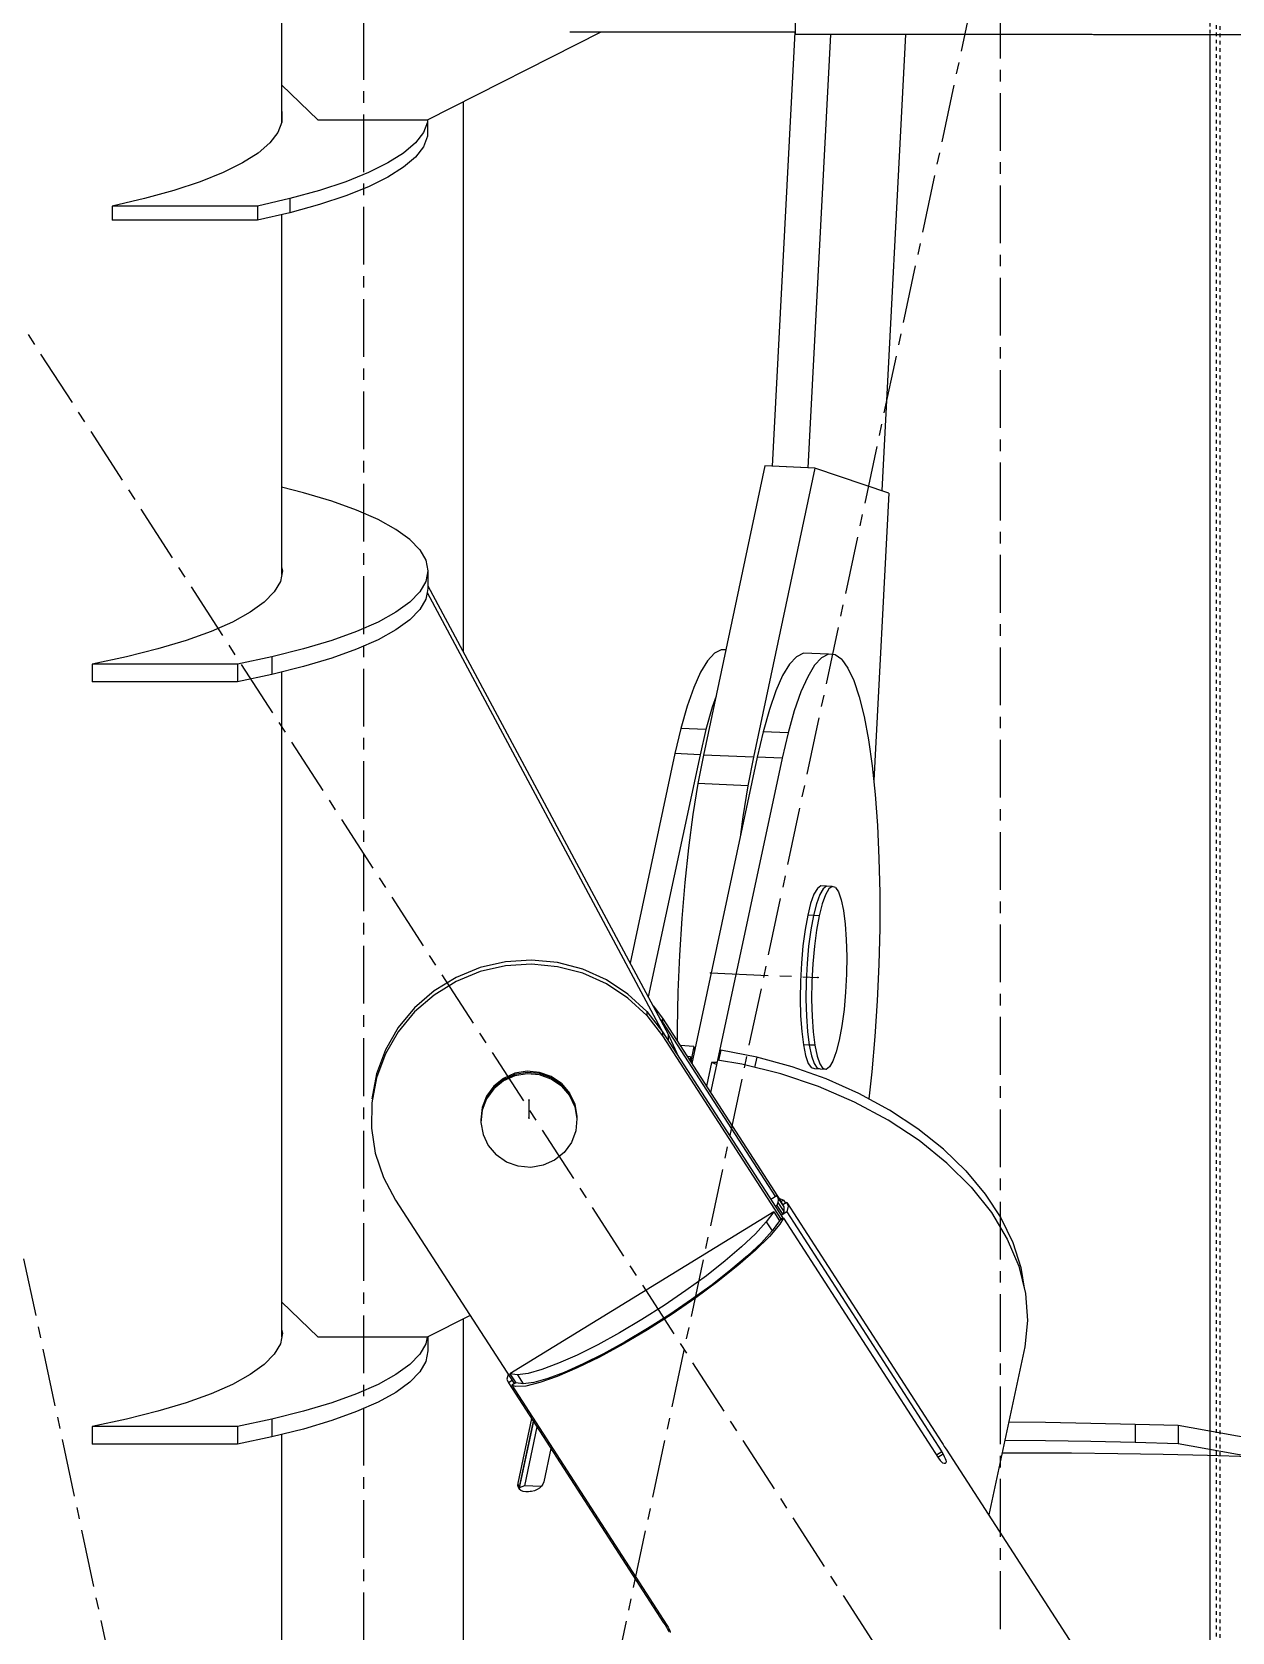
# Model space of a CAD drawing. Header units: millimetres. Extents: x 5143 to 30813, y 232 to 21408.
# Drawn here: x 11881.9 to 12046.8, y 3197.9 to 3417.8 of the extents above; entities that cross this region are included whole.
import ezdxf

# ---------------------------------------------------------------- set-up
doc = ezdxf.new("R2010")
doc.units = ezdxf.units.MM
doc.header["$LTSCALE"] = 0.25
for name, pattern in [('CENTER', [50.8, 31.75, -6.35, 6.35, -6.35]), ('XKITLINE00', [0]), ('XKITLINE02', [4, 2, -2])]:
    doc.linetypes.add(name, pattern=pattern)

msp = doc.modelspace()

# ---------------------------------------------------------------- linework, layer by layer
at = {"color": 8, "linetype": 'CENTER'}
for p, q in [((12015, 3096.7), (12015, 4763.35)), ((11927.5, 3030.27), (11927.5, 3850.27)), ((11840, 2620.27), (12015, 3440.27)), ((12370, 2620.27), (11840, 3440.27)), ((11927.5, 3030.27), (11840, 3440.27)), ((11975.17, 3288.49), (11989.9, 3287.87)), ((11950.2, 3271), (11950.2, 3268.55))]:
    msp.add_line(p, q, dxfattribs=at)
at = {"color": 3, "linetype": 'XKITLINE02'}
for p, q in [((12044.65, 4168.77), (12044.65, 3002.41)), ((12045.18, 4166.61), (12045.18, 3000.84)), ((12043.8, 3463.1), (12043.8, 3417.45))]:
    msp.add_line(p, q, dxfattribs=at)
at = {"color": 8, "linetype": 'XKITLINE00'}
for p, q in [((11916.2, 3462.9), (11916.2, 3410.58)), ((11986.8, 3435.18), (11986.8, 3417.6)), ((11960.08, 3417.82), (11936.2, 3405.71)), ((11986.8, 3417.82), (11955.8, 3417.82)), ((11986.74, 3417.82), (11983.63, 3358.13)), ((11986.8, 3417.6), (11986.8, 3417.48)), ((12026.8, 3417.48), (11986.8, 3417.48)), ((11991.64, 3417.48), (11988.53, 3357.92)), ((12001.96, 3417.48), (11998.69, 3354.78)), ((12027.11, 3417.48), (12026.8, 3417.48)), ((12027.39, 3417.47), (12027.11, 3417.48)), ((12027.63, 3417.46), (12027.39, 3417.47)), ((12027.8, 3417.45), (12027.63, 3417.46)), ((12182.19, 3417.45), (12027.8, 3417.45)), ((11916.2, 3410.58), (11916.2, 3405.35)), ((11921.2, 3405.71), (11916.2, 3410.58)), ((11916.2, 3406.96), (11916.23, 3406.88)), ((11916.23, 3406.88), (11916.23, 3405.44)), ((11941.14, 3408.22), (11941.14, 3332.67)), ((11916.23, 3405.44), (11915.68, 3404)), ((11936.2, 3405.71), (11921.2, 3405.71)), ((11936.23, 3405.44), (11935.68, 3404)), ((11936.23, 3405.73), (11936.23, 3405.44)), ((11936.23, 3405.44), (11936.23, 3403.49)), ((11914.59, 3402.58), (11912.96, 3401.18)), ((11915.68, 3404), (11914.59, 3402.58)), ((11934.59, 3402.58), (11932.96, 3401.18)), ((11935.68, 3404), (11934.59, 3402.58)), ((11936.23, 3403.49), (11935.68, 3402.05)), ((11912.96, 3401.18), (11910.81, 3399.82)), ((11932.96, 3401.18), (11930.81, 3399.82)), ((11934.59, 3400.63), (11932.96, 3399.23)), ((11935.68, 3402.05), (11934.59, 3400.63)), ((11908.16, 3398.51), (11905.01, 3397.25)), ((11910.81, 3399.82), (11908.16, 3398.51)), ((11928.16, 3398.51), (11925.01, 3397.25)), ((11930.81, 3399.82), (11928.16, 3398.51)), ((11932.96, 3399.23), (11930.81, 3397.87)), ((11901.4, 3396.05), (11897.34, 3394.93)), ((11905.01, 3397.25), (11901.4, 3396.05)), ((11921.4, 3396.05), (11917.34, 3394.93)), ((11925.01, 3397.25), (11921.4, 3396.05)), ((11928.16, 3396.56), (11925.01, 3395.3)), ((11930.81, 3397.87), (11928.16, 3396.56)), ((11897.34, 3394.93), (11892.88, 3393.89)), ((11912.88, 3393.89), (11892.88, 3393.89)), ((11892.88, 3393.89), (11892.88, 3391.94)), ((11917.34, 3394.93), (11912.88, 3393.89)), ((11912.88, 3393.89), (11912.88, 3391.94)), ((11917.34, 3394.93), (11917.34, 3392.98)), ((11921.4, 3394.1), (11917.34, 3392.98)), ((11925.01, 3395.3), (11921.4, 3394.1)), ((11912.88, 3391.94), (11892.88, 3391.94)), ((11917.34, 3392.98), (11912.88, 3391.94)), ((11916.2, 3392.71), (11916.2, 3343.24)), ((11982.64, 3358.17), (11974.19, 3318.43)), ((11989.51, 3357.88), (11981.06, 3318.14)), ((11989.51, 3357.88), (11982.64, 3358.17)), ((11988.53, 3357.92), (11983.63, 3358.13)), ((11999.65, 3354.45), (11989.51, 3357.88)), ((11919.19, 3354.5), (11916.2, 3355.26)), ((11923.08, 3353.34), (11919.19, 3354.5)), ((11999.65, 3354.45), (11997.59, 3314.92)), ((11926.51, 3352.11), (11923.08, 3353.34)), ((11929.45, 3350.81), (11926.51, 3352.11)), ((11931.89, 3349.46), (11929.45, 3350.81)), ((11933.81, 3348.07), (11931.89, 3349.46)), ((11933.81, 3348.07), (11935.19, 3346.66)), ((11935.19, 3346.66), (11936.02, 3345.21)), ((11936.02, 3345.21), (11936.3, 3343.76)), ((11916.3, 3343.76), (11916.02, 3342.31)), ((11916.2, 3344.29), (11916.3, 3343.76)), ((11936.3, 3343.76), (11936.02, 3342.31)), ((11936.3, 3343.76), (11936.3, 3341.33)), ((11915.19, 3340.87), (11913.81, 3339.45)), ((11916.02, 3342.31), (11915.19, 3340.87)), ((11935.19, 3340.87), (11933.81, 3339.45)), ((11936.02, 3342.31), (11935.19, 3340.87)), ((11936.19, 3340.77), (11936.02, 3339.88)), ((11936.2, 3340.77), (11936.19, 3340.77)), ((11936.3, 3341.33), (11936.2, 3340.8)), ((11936.2, 3340.8), (11936.2, 3340.77)), ((11936.2, 3340.77), (11968.71, 3280.14)), ((11936.3, 3341.7), (11969.34, 3280.09)), ((11913.81, 3339.45), (11911.89, 3338.06)), ((11933.81, 3339.45), (11931.89, 3338.06)), ((11936.02, 3339.88), (11935.19, 3338.43)), ((11909.45, 3336.72), (11906.51, 3335.42)), ((11911.89, 3338.06), (11909.45, 3336.72)), ((11929.45, 3336.72), (11926.51, 3335.42)), ((11931.89, 3338.06), (11929.45, 3336.72)), ((11933.81, 3337.02), (11931.89, 3335.63)), ((11935.19, 3338.43), (11933.81, 3337.02)), ((11903.08, 3334.19), (11899.19, 3333.02)), ((11906.51, 3335.42), (11903.08, 3334.19)), ((11923.08, 3334.19), (11919.19, 3333.02)), ((11926.51, 3335.42), (11923.08, 3334.19)), ((11929.45, 3334.28), (11926.51, 3332.99)), ((11931.89, 3335.63), (11929.45, 3334.28)), ((11894.87, 3331.94), (11890.15, 3330.94)), ((11899.19, 3333.02), (11894.87, 3331.94)), ((11914.87, 3331.94), (11910.15, 3330.94)), ((11919.19, 3333.02), (11914.87, 3331.94)), ((11914.87, 3331.94), (11914.87, 3329.5)), ((11926.51, 3332.99), (11923.08, 3331.75)), ((11975.69, 3332.43), (11974.74, 3331.4)), ((11976.64, 3332.91), (11975.69, 3332.43)), ((11977.27, 3332.89), (11976.64, 3332.91)), ((11986.98, 3331.96), (11986.02, 3330.93)), ((11987.93, 3332.44), (11986.98, 3331.96)), ((11991.36, 3332.3), (11987.93, 3332.44)), ((11991.36, 3332.3), (11990.41, 3331.82)), ((11992.29, 3332.22), (11991.36, 3332.3)), ((11993.19, 3331.58), (11992.29, 3332.22)), ((11890.15, 3330.94), (11890.15, 3328.5)), ((11910.15, 3330.94), (11890.15, 3330.94)), ((11910.15, 3330.94), (11910.15, 3328.5)), ((11919.19, 3330.59), (11914.87, 3329.5)), ((11916.2, 3329.83), (11916.2, 3243.29)), ((11923.08, 3331.75), (11919.19, 3330.59)), ((11973.78, 3329.83), (11972.85, 3327.74)), ((11974.74, 3331.4), (11973.78, 3329.83)), ((11986.02, 3330.93), (11985.07, 3329.36)), ((11989.46, 3330.78), (11988.51, 3329.21)), ((11990.41, 3331.82), (11989.46, 3330.78)), ((11993.19, 3331.58), (11994.05, 3330.39)), ((11994.05, 3330.39), (11994.86, 3328.67)), ((11910.15, 3328.5), (11890.15, 3328.5)), ((11914.87, 3329.5), (11910.15, 3328.5)), ((11972.85, 3327.74), (11971.95, 3325.15)), ((11985.07, 3329.36), (11984.14, 3327.26)), ((11988.51, 3329.21), (11987.57, 3327.12)), ((11994.86, 3328.67), (11995.61, 3326.44)), ((11975.91, 3326.52), (11975.38, 3325.01)), ((11984.14, 3327.26), (11983.24, 3324.68)), ((11987.57, 3327.12), (11986.67, 3324.53)), ((11995.61, 3326.44), (11996.28, 3323.72)), ((11971.95, 3325.15), (11971.09, 3322.11)), ((11975.38, 3325.01), (11974.52, 3321.96)), ((11983.24, 3324.68), (11982.37, 3321.63)), ((11986.67, 3324.53), (11985.81, 3321.49)), ((11996.28, 3323.72), (11996.87, 3320.55)), ((11971.09, 3322.11), (11970.27, 3318.64)), ((11974.52, 3321.96), (11971.09, 3322.11)), ((11974.52, 3321.96), (11973.71, 3318.49)), ((11982.37, 3321.63), (11981.56, 3318.16)), ((11985.81, 3321.49), (11982.37, 3321.63)), ((11985.81, 3321.49), (11985, 3318.02)), ((11996.87, 3320.55), (11997.38, 3316.97)), ((11970.27, 3318.64), (11964.12, 3289.81)), ((11973.71, 3318.49), (11966.6, 3285.19)), ((11973.71, 3318.49), (11970.27, 3318.64)), ((11981.56, 3318.16), (11972.57, 3276.06)), ((11974.19, 3318.43), (11973.43, 3314.51)), ((11981.06, 3318.14), (11974.19, 3318.43)), ((11985, 3318.02), (11976.13, 3276.48)), ((11981.06, 3318.14), (11980.3, 3314.22)), ((11985, 3318.02), (11981.56, 3318.16)), ((11997.38, 3316.97), (11997.79, 3313.02)), ((11973.43, 3314.51), (11972.74, 3310.25)), ((11980.3, 3314.22), (11973.43, 3314.51)), ((11980.3, 3314.22), (11979.61, 3309.96)), ((11997.79, 3313.02), (11998.1, 3308.76)), ((11972.74, 3310.25), (11972.14, 3305.7)), ((11979.61, 3309.96), (11979.28, 3307.5)), ((11998.1, 3308.76), (11998.31, 3304.23)), ((11972.14, 3305.7), (11971.62, 3300.92)), ((11998.31, 3304.23), (11998.41, 3299.5)), ((11971.62, 3300.92), (11971.2, 3295.99)), ((11989.37, 3299.3), (11988.92, 3298.05)), ((11989.84, 3300.11), (11989.37, 3299.3)), ((11990.16, 3299.26), (11989.71, 3298.01)), ((11990.16, 3299.26), (11989.71, 3298.01)), ((11990.31, 3300.45), (11989.84, 3300.11)), ((11990.63, 3300.07), (11990.16, 3299.26)), ((11990.63, 3300.07), (11990.16, 3299.26)), ((11991.1, 3300.42), (11990.31, 3300.45)), ((11990.94, 3299.23), (11990.49, 3297.98)), ((11991.1, 3300.42), (11990.63, 3300.07)), ((11991.1, 3300.42), (11990.63, 3300.07)), ((11991.41, 3300.04), (11990.94, 3299.23)), ((11991.88, 3300.38), (11991.1, 3300.42)), ((11991.88, 3300.38), (11991.41, 3300.04)), ((11992.34, 3300.24), (11991.88, 3300.38)), ((11992.34, 3300.24), (11992.76, 3299.62)), ((11992.76, 3299.62), (11993.13, 3298.54)), ((11998.41, 3299.5), (11998.41, 3294.62)), ((11988.92, 3298.05), (11988.51, 3296.41)), ((11989.71, 3298.01), (11989.29, 3296.37)), ((11989.71, 3298.01), (11989.29, 3296.37)), ((11990.49, 3297.98), (11990.08, 3296.34)), ((11993.13, 3298.54), (11993.44, 3297.06)), ((11993.44, 3297.06), (11993.67, 3295.21)), ((11971.2, 3295.99), (11970.89, 3290.95)), ((11988.51, 3296.41), (11988.15, 3294.44)), ((11989.29, 3296.37), (11988.51, 3296.41)), ((11989.29, 3296.37), (11988.94, 3294.4)), ((11989.29, 3296.37), (11988.94, 3294.4)), ((11990.08, 3296.34), (11989.29, 3296.37)), ((11990.08, 3296.34), (11989.72, 3294.37)), ((11993.67, 3295.21), (11993.82, 3293.08)), ((11998.41, 3294.62), (11998.29, 3289.66)), ((11988.15, 3294.44), (11987.86, 3292.22)), ((11988.94, 3294.4), (11988.64, 3292.18)), ((11988.94, 3294.4), (11988.64, 3292.18)), ((11989.72, 3294.37), (11989.43, 3292.15)), ((11993.82, 3293.08), (11993.88, 3290.75)), ((11950.55, 3290.26), (11946.98, 3290.03)), ((11954.12, 3289.91), (11950.55, 3290.26)), ((11970.89, 3290.95), (11970.68, 3285.88)), ((11987.86, 3292.22), (11987.65, 3289.83)), ((11988.64, 3292.18), (11988.43, 3289.79)), ((11988.64, 3292.18), (11988.43, 3289.79)), ((11989.43, 3292.15), (11989.22, 3289.76)), ((11993.88, 3290.75), (11993.84, 3288.31)), ((11943.49, 3289.22), (11940.18, 3287.87)), ((11943.49, 3288.67), (11940.18, 3287.32)), ((11946.98, 3290.03), (11943.49, 3289.22)), ((11946.98, 3289.47), (11943.49, 3288.67)), ((11950.55, 3289.7), (11946.98, 3289.47)), ((11954.12, 3289.35), (11950.55, 3289.7)), ((11957.58, 3289), (11954.12, 3289.91)), ((11957.58, 3288.44), (11954.12, 3289.35)), ((11960.84, 3287.54), (11957.58, 3289)), ((11960.84, 3286.98), (11957.58, 3288.44)), ((11987.65, 3289.83), (11987.52, 3287.36)), ((11988.43, 3289.79), (11988.3, 3287.33)), ((11988.43, 3289.79), (11988.3, 3287.33)), ((11989.22, 3289.76), (11989.09, 3287.3)), ((11993.84, 3288.31), (11993.72, 3285.85)), ((11998.29, 3289.66), (11998.08, 3284.67)), ((11937.15, 3286.01), (11934.47, 3283.69)), ((11940.18, 3287.87), (11937.15, 3286.01)), ((11940.18, 3287.32), (11937.15, 3285.45)), ((11963.8, 3285.58), (11960.84, 3287.54)), ((11963.8, 3285.03), (11960.84, 3286.98)), ((11970.68, 3285.88), (11970.58, 3280.84)), ((11987.52, 3287.36), (11987.48, 3284.92)), ((11988.3, 3287.33), (11988.27, 3284.89)), ((11988.3, 3287.33), (11988.27, 3284.89)), ((11989.09, 3287.3), (11989.05, 3284.85)), ((11993.72, 3285.85), (11993.51, 3283.46)), ((11934.47, 3283.69), (11932.23, 3280.97)), ((11937.15, 3285.45), (11934.47, 3283.13)), ((11966.4, 3283.18), (11963.8, 3285.58)), ((11966.4, 3282.62), (11963.8, 3285.03)), ((11967.27, 3283.95), (11968.56, 3282.28)), ((11987.48, 3284.92), (11987.54, 3282.59)), ((11988.27, 3284.89), (11988.33, 3282.55)), ((11988.27, 3284.89), (11988.33, 3282.55)), ((11989.05, 3284.85), (11989.11, 3282.52)), ((11998.08, 3284.67), (11997.76, 3279.73)), ((11934.47, 3283.13), (11932.23, 3280.41)), ((11966.4, 3283.18), (11966.4, 3282.62)), ((11966.4, 3283.18), (11968.56, 3280.38)), ((11966.4, 3282.62), (11968.56, 3279.83)), ((11968.25, 3282.12), (11968.56, 3281.72)), ((11968.56, 3282.28), (11968.56, 3281.72)), ((11968.56, 3282.28), (11984.87, 3257.04)), ((11968.56, 3281.72), (11984.08, 3257.71)), ((11987.54, 3282.59), (11987.69, 3280.46)), ((11988.33, 3282.55), (11988.47, 3280.43)), ((11988.33, 3282.55), (11988.47, 3280.43)), ((11989.11, 3282.52), (11989.26, 3280.39)), ((11993.51, 3283.46), (11993.21, 3281.24)), ((11932.23, 3280.97), (11930.47, 3277.92)), ((11932.23, 3280.41), (11930.47, 3277.36)), ((11968.56, 3280.38), (11985.14, 3254.73)), ((11968.56, 3280.38), (11968.56, 3279.83)), ((11968.56, 3279.83), (11984.87, 3254.59)), ((11969.34, 3280.09), (11969.34, 3279.17)), ((11969.34, 3280.09), (11970.71, 3277.05)), ((11970.58, 3280.84), (11970.59, 3279.13)), ((11987.69, 3280.46), (11987.92, 3278.62)), ((11988.47, 3280.43), (11988.71, 3278.58)), ((11988.47, 3280.43), (11988.71, 3278.58)), ((11989.26, 3280.39), (11989.49, 3278.55)), ((11992.86, 3279.27), (11992.44, 3277.63)), ((11993.21, 3281.24), (11992.86, 3279.27)), ((11997.76, 3279.73), (11997.34, 3274.88)), ((11930.47, 3277.92), (11929.25, 3274.64)), ((11930.47, 3277.36), (11929.25, 3274.08)), ((11972.88, 3278.37), (11970.98, 3278.53)), ((11972.42, 3276.96), (11971.97, 3277)), ((11972.42, 3276.96), (11972.32, 3276.46)), ((11972.42, 3276.96), (11972.56, 3276.15)), ((11972.88, 3278.37), (11972.49, 3276.53)), ((11972.88, 3278.37), (11972.96, 3277.88)), ((11976.57, 3277.89), (11976.26, 3276.46)), ((11981.52, 3276.93), (11976.57, 3277.89)), ((11981.52, 3276.93), (11981.21, 3275.5)), ((11986.37, 3275.6), (11981.52, 3276.93)), ((11988.71, 3278.58), (11987.92, 3278.62)), ((11987.92, 3278.62), (11988.23, 3277.13)), ((11988.23, 3277.13), (11988.6, 3276.05)), ((11989.49, 3278.55), (11988.71, 3278.58)), ((11988.71, 3278.58), (11989.02, 3277.1)), ((11988.71, 3278.58), (11989.02, 3277.1)), ((11989.02, 3277.1), (11989.39, 3276.02)), ((11989.02, 3277.1), (11989.39, 3276.02)), ((11989.49, 3278.55), (11989.8, 3277.06)), ((11989.8, 3277.06), (11990.17, 3275.99)), ((11992.44, 3277.63), (11991.99, 3276.38)), ((11949.94, 3274.98), (11948.24, 3274.7)), ((11949.94, 3274.8), (11948.24, 3274.52)), ((11949.94, 3274.8), (11948.24, 3274.52)), ((11951.66, 3274.82), (11949.94, 3274.98)), ((11951.66, 3274.65), (11949.94, 3274.8)), ((11951.66, 3274.65), (11949.94, 3274.8)), ((11953.27, 3274.24), (11951.66, 3274.82)), ((11972.49, 3276.53), (11972.57, 3276.07)), ((11972.56, 3276.15), (11972.55, 3276.11)), ((11975.29, 3276.19), (11974.6, 3272.93)), ((11976.11, 3276.49), (11975.16, 3272.06)), ((11975.98, 3275.91), (11975.29, 3276.19)), ((11976.04, 3276.16), (11975.29, 3276.19)), ((11979.45, 3275.93), (11976.11, 3276.49)), ((11984.8, 3274.6), (11979.45, 3275.93)), ((11991.06, 3273.93), (11986.37, 3275.6)), ((11988.6, 3276.05), (11989.03, 3275.43)), ((11989.48, 3275.29), (11989.03, 3275.43)), ((11989.39, 3276.02), (11989.81, 3275.4)), ((11989.39, 3276.02), (11989.81, 3275.4)), ((11990.27, 3275.26), (11989.48, 3275.29)), ((11990.27, 3275.26), (11989.81, 3275.4)), ((11990.27, 3275.26), (11989.81, 3275.4)), ((11990.17, 3275.99), (11990.6, 3275.37)), ((11991.05, 3275.22), (11990.27, 3275.26)), ((11991.05, 3275.22), (11990.6, 3275.37)), ((11991.52, 3275.56), (11991.05, 3275.22)), ((11991.99, 3276.38), (11991.52, 3275.56)), ((11997.34, 3274.88), (11996.93, 3271.18)), ((11929.25, 3274.64), (11928.6, 3271.2)), ((11929.25, 3274.08), (11928.6, 3270.64)), ((11945.35, 3272.92), (11944.36, 3271.55)), ((11945.35, 3272.74), (11944.36, 3271.37)), ((11945.35, 3272.74), (11944.36, 3271.37)), ((11945.35, 3272.56), (11944.36, 3271.19)), ((11946.68, 3273.99), (11945.35, 3272.92)), ((11946.68, 3273.81), (11945.35, 3272.74)), ((11946.68, 3273.81), (11945.35, 3272.74)), ((11946.68, 3273.64), (11945.35, 3272.56)), ((11948.24, 3274.7), (11946.68, 3273.99)), ((11948.24, 3274.52), (11946.68, 3273.81)), ((11948.24, 3274.52), (11946.68, 3273.81)), ((11948.24, 3274.34), (11946.68, 3273.64)), ((11946.68, 3273.99), (11946.68, 3273.81)), ((11946.68, 3273.81), (11946.68, 3273.64)), ((11949.94, 3274.62), (11948.24, 3274.34)), ((11951.66, 3274.47), (11949.94, 3274.62)), ((11953.27, 3274.06), (11951.66, 3274.65)), ((11953.27, 3274.06), (11951.66, 3274.65)), ((11953.27, 3273.88), (11951.66, 3274.47)), ((11954.68, 3273.27), (11953.27, 3274.24)), ((11954.68, 3273.09), (11953.27, 3274.06)), ((11954.68, 3273.09), (11953.27, 3274.06)), ((11954.68, 3272.91), (11953.27, 3273.88)), ((11954.68, 3273.27), (11955.78, 3271.98)), ((11954.68, 3273.09), (11955.78, 3271.8)), ((11954.68, 3273.09), (11955.78, 3271.8)), ((11954.68, 3272.91), (11955.78, 3271.62)), ((11989.99, 3272.86), (11984.8, 3274.6)), ((11994.94, 3270.73), (11989.99, 3272.86)), ((11995.55, 3271.93), (11991.06, 3273.93)), ((11928.6, 3270.64), (11928.54, 3267.15)), ((11944.36, 3271.55), (11943.76, 3269.97)), ((11944.36, 3271.37), (11943.76, 3269.79)), ((11944.36, 3271.37), (11943.76, 3269.79)), ((11944.36, 3271.19), (11943.76, 3269.62)), ((11955.78, 3271.98), (11955.78, 3271.8)), ((11955.78, 3271.98), (11956.5, 3270.45)), ((11955.78, 3271.8), (11956.5, 3270.27)), ((11955.78, 3271.8), (11956.5, 3270.27)), ((11955.78, 3271.8), (11955.78, 3271.62)), ((11955.78, 3271.62), (11956.5, 3270.1)), ((11956.5, 3270.45), (11956.79, 3268.8)), ((11999.58, 3268.25), (11994.94, 3270.73)), ((11999.76, 3269.64), (11995.55, 3271.93)), ((11943.76, 3269.97), (11943.6, 3268.3)), ((11943.76, 3269.79), (11943.6, 3268.12)), ((11943.76, 3269.79), (11943.6, 3268.12)), ((11943.76, 3269.62), (11943.6, 3267.94)), ((11956.5, 3270.27), (11956.79, 3268.62)), ((11956.5, 3270.27), (11956.79, 3268.62)), ((11956.5, 3270.1), (11956.79, 3268.44)), ((11956.79, 3268.44), (11956.63, 3266.77)), ((11956.79, 3268.8), (11956.79, 3268.62)), ((11956.79, 3268.62), (11956.79, 3268.44)), ((12003.84, 3265.44), (11999.58, 3268.25)), ((12003.65, 3267.07), (11999.76, 3269.64)), ((11928.54, 3267.15), (11929.07, 3263.7)), ((11943.6, 3267.94), (11943.89, 3266.29)), ((11943.89, 3266.29), (11944.61, 3264.76)), ((11956.63, 3266.77), (11956.03, 3265.19)), ((12007.17, 3264.27), (12003.65, 3267.07)), ((11944.61, 3264.76), (11945.71, 3263.47)), ((11955.04, 3263.82), (11953.71, 3262.75)), ((11956.03, 3265.19), (11955.04, 3263.82)), ((12007.66, 3262.36), (12003.84, 3265.44)), ((12010.27, 3261.27), (12007.17, 3264.27)), ((11929.07, 3263.7), (11930.18, 3260.37)), ((11947.12, 3262.5), (11945.71, 3263.47)), ((11948.73, 3261.92), (11947.12, 3262.5)), ((11950.45, 3261.76), (11948.73, 3261.92)), ((11952.15, 3262.05), (11950.45, 3261.76)), ((11953.71, 3262.75), (11952.15, 3262.05)), ((12010.98, 3259.04), (12007.66, 3262.36)), ((11930.18, 3260.37), (11931.84, 3257.27)), ((12010.27, 3261.27), (12012.91, 3258.1)), ((11931.84, 3257.27), (11948.15, 3232.04)), ((11984.29, 3257.83), (11983.46, 3257.33)), ((11984.29, 3257.83), (11985.09, 3256.6)), ((11984.29, 3257.83), (11984.41, 3257.59)), ((11984.41, 3257.59), (11985.21, 3256.35)), ((11984.41, 3257.59), (11984.45, 3257.29)), ((11984.45, 3257.29), (11984.41, 3256.94)), ((11984.67, 3257.44), (11984.61, 3257.44)), ((11985.18, 3257.25), (11984.67, 3257.44)), ((11985.18, 3257.25), (11984.87, 3257.06)), ((11985.18, 3257.25), (11985.45, 3256.82)), ((12010.98, 3259.04), (12013.76, 3255.54)), ((12012.91, 3258.1), (12015.07, 3254.81)), ((11983.84, 3255.66), (11947.58, 3233.39)), ((11983.84, 3255.66), (11982.82, 3254.27)), ((11983.84, 3255.66), (11984.64, 3254.43)), ((11984.29, 3256.54), (11984.07, 3256.41)), ((11984.41, 3256.94), (11984.29, 3256.54)), ((11984.29, 3256.54), (11985.09, 3255.3)), ((11984.41, 3256.94), (11985.21, 3255.7)), ((11984.87, 3257.04), (11984.87, 3256.94)), ((11985.63, 3255.63), (11984.87, 3255.17)), ((11985.09, 3255.3), (11984.87, 3255.17)), ((11985.63, 3256.93), (11985.09, 3256.6)), ((11985.09, 3256.6), (11985.21, 3256.35)), ((11985.21, 3255.7), (11985.09, 3255.3)), ((11985.21, 3256.35), (11985.25, 3256.05)), ((11985.25, 3256.05), (11985.21, 3255.7)), ((11985.63, 3256.93), (12006.95, 3223.94)), ((11985.63, 3256.93), (11985.84, 3256.41)), ((11985.84, 3256.41), (11985.63, 3255.63)), ((11985.63, 3255.63), (12006.95, 3222.64)), ((12013.76, 3255.54), (12015.95, 3251.9)), ((11982.82, 3254.27), (11981.34, 3252.65)), ((11983.62, 3253.03), (11982.14, 3251.41)), ((11982.82, 3254.27), (11983.62, 3253.03)), ((11984.67, 3253.95), (11983.25, 3252.27)), ((11984.64, 3254.43), (11983.62, 3253.03)), ((11984.87, 3254.59), (11984.63, 3254.44)), ((11985.18, 3254.76), (11984.64, 3254.43)), ((11985.18, 3254.76), (11984.67, 3253.95)), ((11984.87, 3254.78), (11984.97, 3254.63)), ((11984.87, 3254.78), (11984.87, 3254.59)), ((11985.18, 3254.76), (12006.5, 3221.77)), ((12015.07, 3254.81), (12016.71, 3251.43)), ((11979.43, 3250.84), (11977.16, 3248.9)), ((11981.34, 3252.65), (11979.43, 3250.84)), ((11982.14, 3251.41), (11980.23, 3249.61)), ((11983.25, 3252.27), (11981.32, 3250.36)), ((12015.95, 3251.9), (12017.52, 3248.18)), ((12016.71, 3251.43), (12017.81, 3248.01)), ((11977.16, 3248.9), (11974.58, 3246.87)), ((11980.23, 3249.61), (11977.96, 3247.66)), ((11981.32, 3250.36), (11978.93, 3248.27)), ((11974.58, 3246.87), (11971.76, 3244.82)), ((11977.96, 3247.66), (11975.38, 3245.64)), ((11978.93, 3248.27), (11976.17, 3246.06)), ((12017.52, 3248.18), (12018.46, 3244.44)), ((12017.81, 3248.01), (12018.28, 3245.14)), ((11971.76, 3244.82), (11968.77, 3242.79)), ((11975.38, 3245.64), (11972.56, 3243.58)), ((11976.17, 3246.06), (11973.12, 3243.81)), ((12018.46, 3244.44), (12018.74, 3240.72)), ((11916.2, 3243.29), (11916.2, 3238.45)), ((11921.2, 3238.42), (11916.2, 3243.29)), ((11968.77, 3242.79), (11965.71, 3240.83)), ((11972.56, 3243.58), (11969.57, 3241.55)), ((11973.12, 3243.81), (11969.86, 3241.58)), ((11942.1, 3241.4), (11936.2, 3238.42)), ((11941.14, 3240.92), (11941.14, 3128.29)), ((11965.71, 3240.83), (11962.64, 3239.02)), ((11966.51, 3239.6), (11963.44, 3237.78)), ((11969.86, 3241.58), (11966.51, 3239.44)), ((11969.57, 3241.55), (11966.51, 3239.6)), ((12018.74, 3240.72), (12018.36, 3237.08)), ((11916.02, 3237.52), (11915.19, 3236.08)), ((11916.3, 3238.97), (11916.02, 3237.52)), ((11916.2, 3239.5), (11916.3, 3238.97)), ((11936.2, 3238.42), (11921.2, 3238.42)), ((11936.02, 3237.52), (11935.19, 3236.08)), ((11936.19, 3238.42), (11936.02, 3237.52)), ((11936.3, 3238.47), (11936.3, 3236.54)), ((11959.66, 3237.38), (11956.84, 3235.97)), ((11962.64, 3239.02), (11959.66, 3237.38)), ((11963.15, 3237.46), (11959.9, 3235.69)), ((11963.44, 3237.78), (11960.46, 3236.15)), ((11966.51, 3239.44), (11963.15, 3237.46)), ((11915.19, 3236.08), (11913.81, 3234.66)), ((11935.19, 3236.08), (11933.81, 3234.66)), ((11936.3, 3236.54), (11936.02, 3235.08)), ((11956.84, 3235.97), (11954.25, 3234.83)), ((11959.9, 3235.69), (11956.84, 3234.19)), ((11960.46, 3236.15), (11957.63, 3234.74)), ((12018.36, 3237.08), (12013.43, 3213.98)), ((11911.89, 3233.27), (11909.45, 3231.93)), ((11913.81, 3234.66), (11911.89, 3233.27)), ((11931.89, 3233.27), (11929.45, 3231.93)), ((11933.81, 3234.66), (11931.89, 3233.27)), ((11935.19, 3233.64), (11933.81, 3232.22)), ((11936.02, 3235.08), (11935.19, 3233.64)), ((11947.34, 3233.28), (11947.17, 3232.67)), ((11947.58, 3233.39), (11948.38, 3232.15)), ((11948.6, 3233.25), (11947.58, 3233.39)), ((11950.08, 3233.45), (11948.6, 3233.25)), ((11948.6, 3233.25), (11949.4, 3232.02)), ((11951.98, 3233.98), (11950.08, 3233.45)), ((11954.08, 3233), (11951.7, 3232.17)), ((11954.25, 3234.83), (11951.98, 3233.98)), ((11955.05, 3233.59), (11952.78, 3232.74)), ((11956.84, 3234.19), (11954.08, 3233)), ((11957.63, 3234.74), (11955.05, 3233.59)), ((11909.45, 3231.93), (11906.51, 3230.63)), ((11929.45, 3231.93), (11926.51, 3230.63)), ((11931.89, 3230.84), (11929.45, 3229.49)), ((11933.81, 3232.22), (11931.89, 3230.84)), ((11947.17, 3232.67), (11947.39, 3232.15)), ((11947.88, 3232.45), (11947.39, 3232.15)), ((11947.39, 3232.15), (11968.71, 3199.16)), ((11948.38, 3232.15), (11947.84, 3231.82)), ((11947.84, 3231.82), (11969.16, 3198.83)), ((11948.34, 3231.64), (11947.84, 3231.82)), ((11948.37, 3232.17), (11948.15, 3232.04)), ((11948.24, 3232.09), (11948.25, 3232.07)), ((11949.76, 3231.71), (11948.34, 3231.64)), ((11949.4, 3232.02), (11948.38, 3232.15)), ((11950.88, 3232.21), (11949.4, 3232.02)), ((11951.7, 3232.17), (11949.76, 3231.71)), ((11952.78, 3232.74), (11950.88, 3232.21)), ((11903.08, 3229.4), (11899.19, 3228.23)), ((11906.51, 3230.63), (11903.08, 3229.4)), ((11923.08, 3229.4), (11919.19, 3228.23)), ((11926.51, 3230.63), (11923.08, 3229.4)), ((11929.45, 3229.49), (11926.51, 3228.19)), ((11894.87, 3227.15), (11890.15, 3226.14)), ((11899.19, 3228.23), (11894.87, 3227.15)), ((11914.87, 3227.15), (11910.15, 3226.14)), ((11919.19, 3228.23), (11914.87, 3227.15)), ((11914.87, 3227.15), (11914.87, 3224.71)), ((11923.08, 3226.96), (11919.19, 3225.8)), ((11926.51, 3228.19), (11923.08, 3226.96)), ((11950.55, 3227.26), (11948.65, 3218.37)), ((11950.78, 3226.9), (11948.81, 3217.63)), ((11950.8, 3226.87), (11948.85, 3217.73)), ((12021.2, 3226.68), (12016.15, 3226.73)), ((12027.45, 3226.57), (12021.2, 3226.68)), ((12033.54, 3226.44), (12027.45, 3226.57)), ((12033.54, 3226.44), (12033.54, 3223.94)), ((12039.43, 3226.27), (12033.54, 3226.44)), ((11890.15, 3226.14), (11890.15, 3223.71)), ((11910.15, 3226.14), (11890.15, 3226.14)), ((11910.15, 3226.14), (11910.15, 3223.71)), ((11914.87, 3224.71), (11910.15, 3223.71)), ((11919.19, 3225.8), (11914.87, 3224.71)), ((11916.2, 3225.04), (11916.2, 2655.53)), ((11951.3, 3226.1), (11949.57, 3218)), ((12021.2, 3224.18), (12015.62, 3224.24)), ((12027.45, 3224.08), (12021.2, 3224.18)), ((12039.43, 3226.27), (12039.43, 3223.77)), ((12049.37, 3224.48), (12039.43, 3226.27)), ((11910.15, 3223.71), (11890.15, 3223.71)), ((11950.18, 3223.97), (11950.16, 3223.98)), ((11953.21, 3223.14), (11952.23, 3218.54)), ((12006.95, 3222.64), (12006.22, 3222.2)), ((12007.13, 3222.34), (12006.41, 3221.9)), ((12006.95, 3223.94), (12007.13, 3223.66)), ((12006.95, 3222.64), (12007.13, 3222.34)), ((12007.13, 3223.66), (12007.29, 3223.41)), ((12007.13, 3222.34), (12007.29, 3222.04)), ((12007.29, 3223.41), (12007.43, 3223.22)), ((12007.29, 3222.04), (12007.43, 3221.75)), ((12007.43, 3223.22), (12007.52, 3223.09)), ((12007.52, 3223.09), (12007.57, 3223.04)), ((12007.57, 3223.04), (12240.5, 2862.66)), ((12018.33, 3222.5), (12015.24, 3222.5)), ((12024.77, 3222.46), (12018.33, 3222.5)), ((12031.13, 3222.39), (12024.77, 3222.46)), ((12033.54, 3223.94), (12027.45, 3224.08)), ((12037.39, 3222.29), (12031.13, 3222.39)), ((12039.43, 3223.77), (12033.54, 3223.94)), ((12043.48, 3222.15), (12037.39, 3222.29)), ((12049.37, 3221.98), (12039.43, 3223.77)), ((12049.37, 3221.98), (12043.48, 3222.15)), ((12006.5, 3221.77), (12006.7, 3221.49)), ((12006.7, 3221.49), (12006.9, 3221.27)), ((12007.1, 3221.12), (12006.9, 3221.27)), ((12007.28, 3221.05), (12007.1, 3221.12)), ((12007.42, 3221.05), (12007.28, 3221.05)), ((12007.52, 3221.14), (12007.42, 3221.05)), ((12007.43, 3221.75), (12007.52, 3221.5)), ((12007.52, 3221.5), (12007.57, 3221.3)), ((12007.57, 3221.27), (12007.52, 3221.14)), ((12007.57, 3221.3), (12007.57, 3221.27)), ((11948.65, 3218.37), (11948.63, 3218.07)), ((11948.63, 3218.07), (11948.7, 3217.79)), ((11948.65, 3218.37), (11948.76, 3217.7)), ((11948.7, 3217.79), (11948.86, 3217.55)), ((11949.57, 3218), (11948.85, 3217.73)), ((11948.85, 3217.73), (11948.88, 3217.53)), ((11949.09, 3217.36), (11948.86, 3217.55)), ((11951.88, 3217.9), (11949.57, 3218)), ((11951.66, 3217.69), (11951.32, 3217.48)), ((11951.93, 3217.95), (11951.66, 3217.69)), ((11952.12, 3218.24), (11951.93, 3217.95)), ((11952.23, 3218.54), (11952.12, 3218.24)), ((11949.4, 3217.23), (11949.09, 3217.36)), ((11949.75, 3217.16), (11949.4, 3217.23)), ((11950.14, 3217.16), (11949.75, 3217.16)), ((11950.38, 3217.2), (11950.14, 3217.16)), ((11950.55, 3217.21), (11950.38, 3217.2)), ((11950.95, 3217.31), (11950.55, 3217.21)), ((11951.32, 3217.48), (11950.95, 3217.31)), ((11968.88, 3199.27), (11968.71, 3199.16)), ((11968.71, 3199.16), (11968.9, 3198.86)), ((11969.07, 3198.97), (11968.9, 3198.86)), ((11968.9, 3198.86), (11969.09, 3198.57)), ((11969.09, 3198.57), (11969.25, 3198.3)), ((11969.16, 3198.83), (11969.34, 3198.55)), ((11969.25, 3198.3), (11969.39, 3198.08)), ((11969.34, 3198.55), (11969.48, 3198.29)), ((11969.39, 3198.08), (11969.48, 3197.91)), ((11969.48, 3198.29), (11969.58, 3198.08)), ((11969.58, 3198.08), (11969.63, 3197.93)), ((11969.63, 3197.93), (11969.63, 3197.84))]:
    msp.add_line(p, q, dxfattribs=at)
at = {"color": 7, "linetype": 'XKITLINE00'}
msp.add_line((12043.8, 3417.45), (12043.8, 3166.99), dxfattribs=at)
at = {"color": 8, "linetype": 'XKITLINE00'}
for centre in [(11975.17, 3288.49), (11989.9, 3287.87), (11950.2, 3271), (11950.2, 3268.55)]:
    msp.add_circle(centre, 0.05, dxfattribs=at)

doc.saveas('drawing.dxf')
